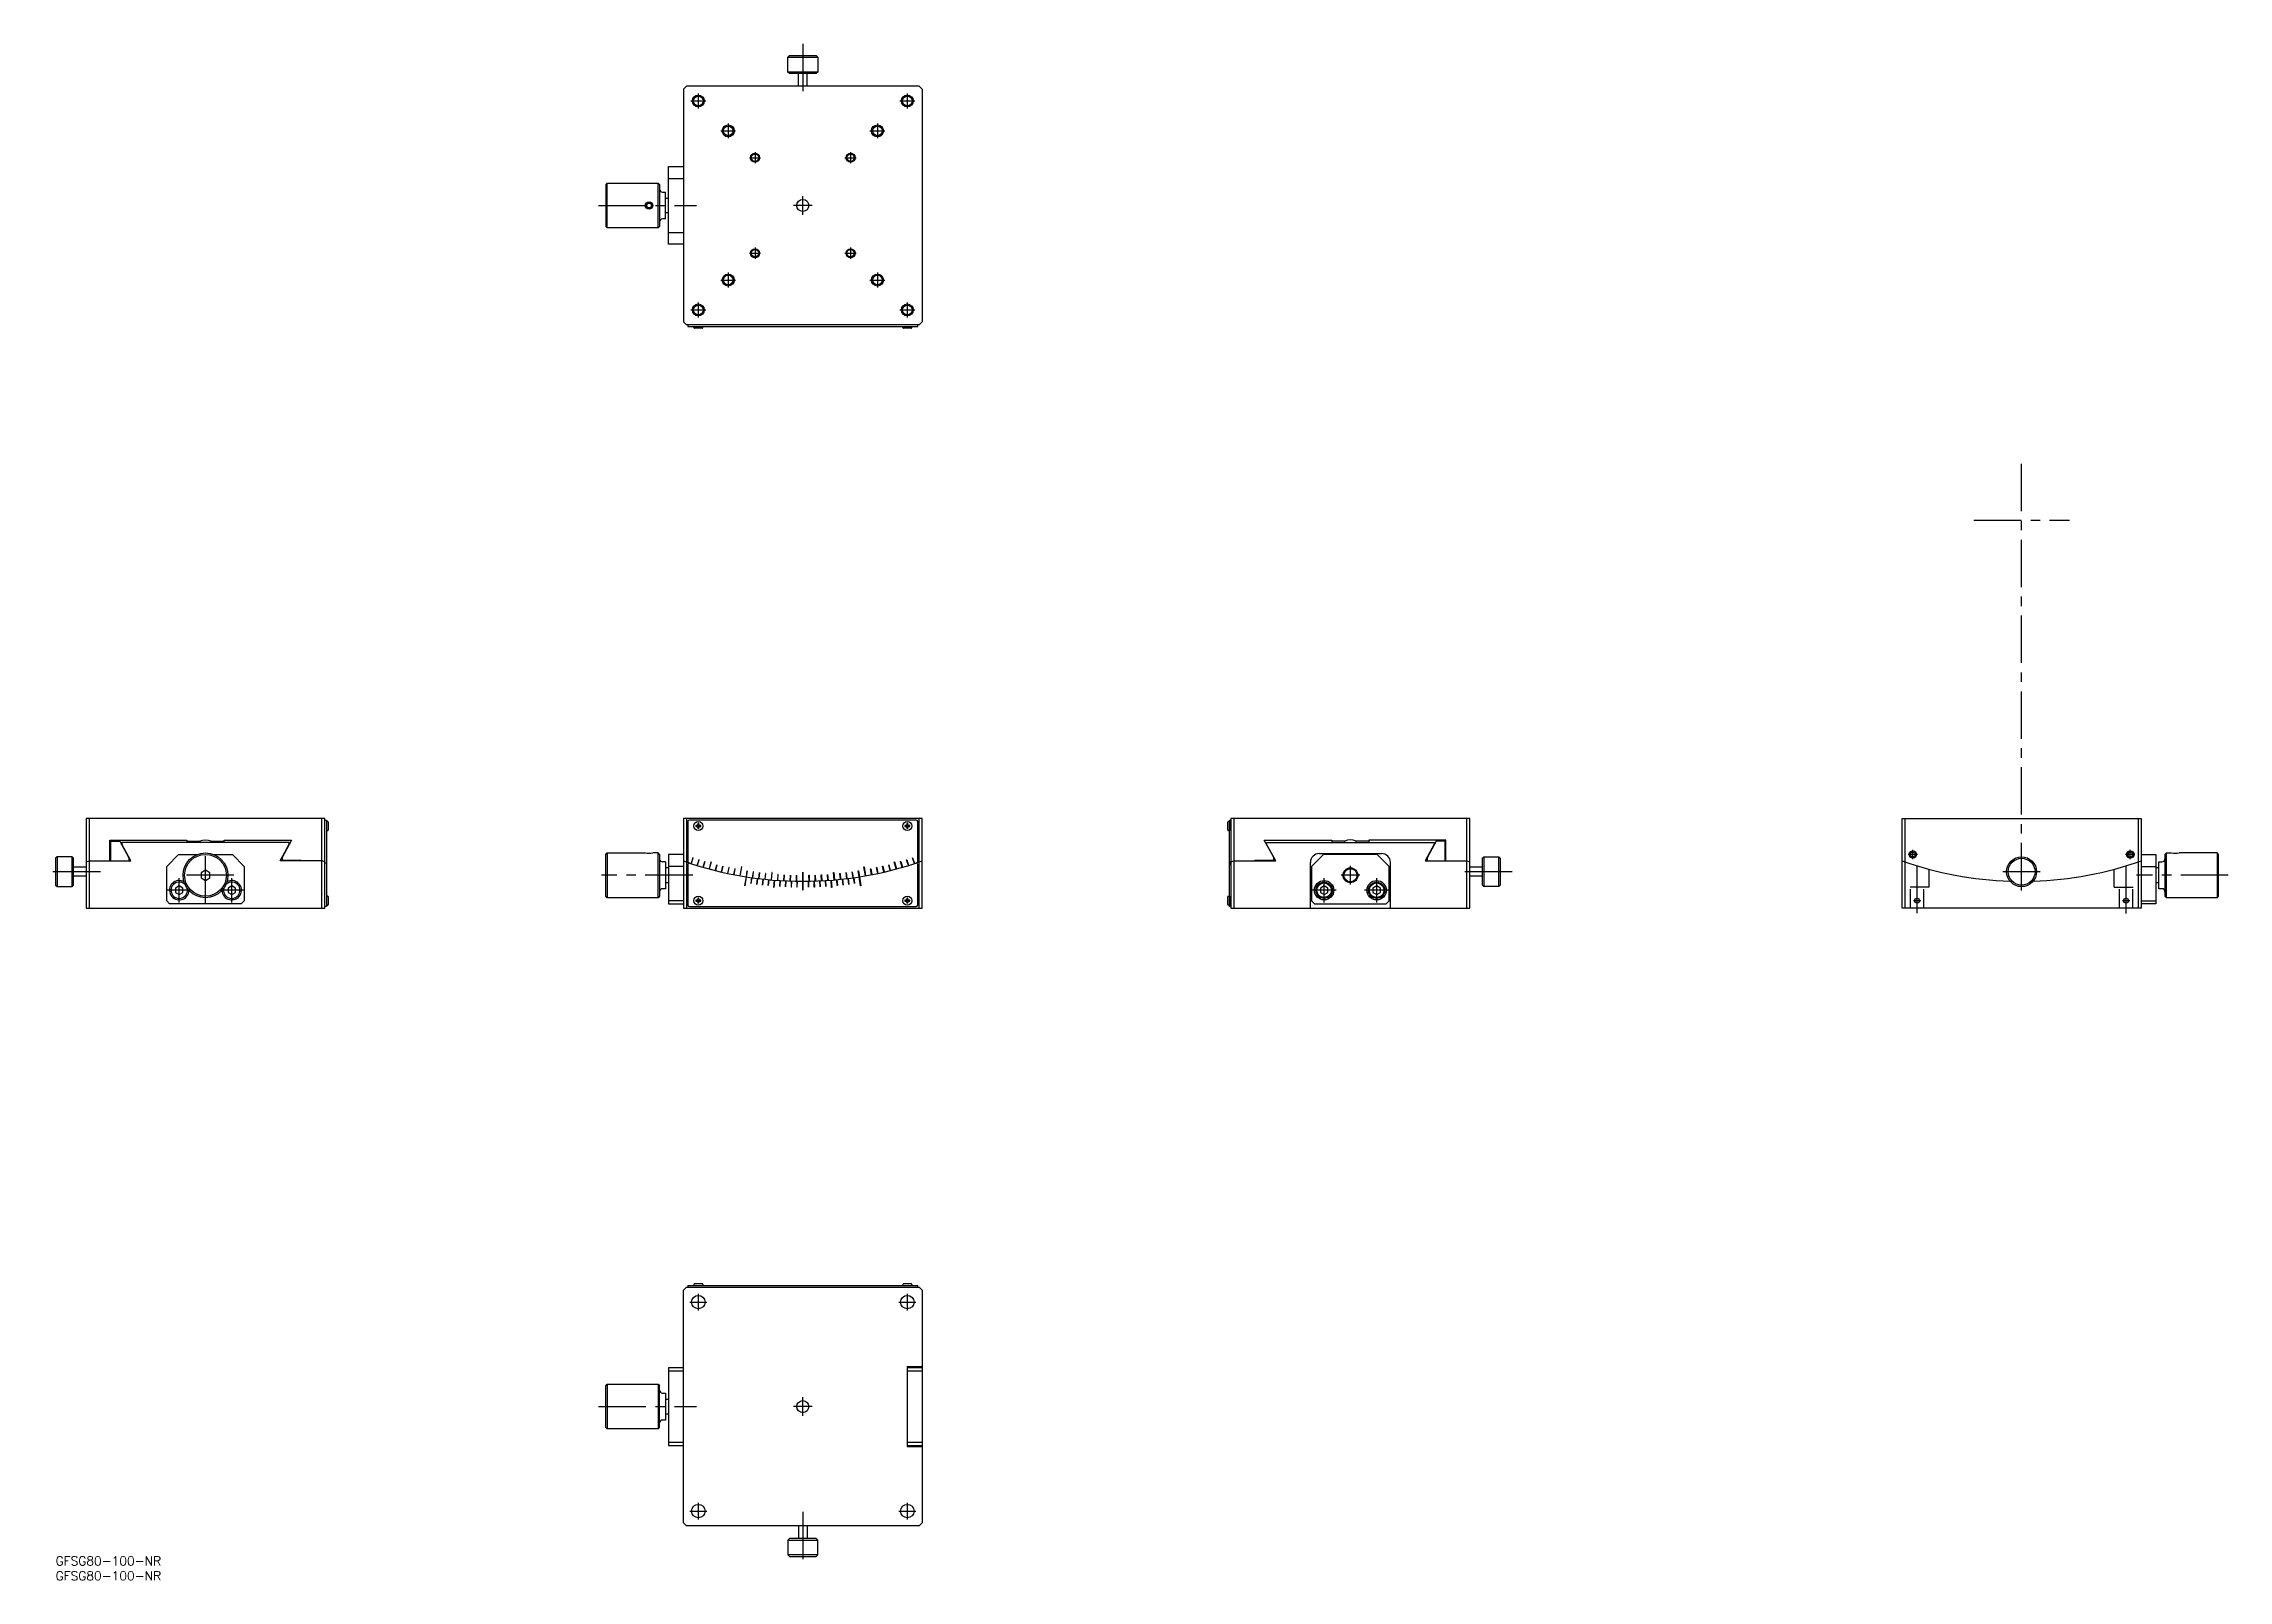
# Model space of a CAD drawing. Extents: x -4 to 728, y -8 to 507.
import ezdxf

# ---------------------------------------------------------------- set-up
doc = ezdxf.new("R2010")
doc.units = 0
doc.header["$LTSCALE"] = 0.5
doc.linetypes.add('CENTER', pattern=[50.8, 31.75, -6.35, 6.35, -6.35])
doc.linetypes.add('DASHED', pattern=[19.05, 12.7, -6.35])
for name, color, linetype in [('MSM_CENTER', 1, 'CENTER'), ('MSM_CONTINUOUS', 7, 'CONTINUOUS'), ('MSM_DASHED', 4, 'DASHED'), ('MSM_NARROW', 5, 'CONTINUOUS'), ('MSM_PART_NUMBER', 7, 'CONTINUOUS')]:
    doc.layers.add(name, color=color, linetype=linetype)
doc.styles.get("Standard").update_dxf_attribs({"font": 'txt.shx', "height": 3, "bigfont": 'bigfont.shx'})

# ---------------------------------------------------------------- blocks, each defined once
blk = doc.blocks.new('*U51')
at = {"layer": 'MSM_PART_NUMBER'}
blk.add_text('GFSG80-100-NR', height=3, dxfattribs=at).set_placement((0, -3))
blk = doc.blocks.new('*U52')
at = {"layer": 'MSM_PART_NUMBER'}
blk.add_text('GFSG80-100-NR', height=3, dxfattribs=at).set_placement((0, -8))

msp = doc.modelspace()

# ---------------------------------------------------------------- linework, layer by layer
at = {"layer": 'MSM_CENTER'}
for p, q in [((250.26, 506.73), (250.26, 487.75)), ((212.76, 487.54), (217.76, 487.54)), ((215.26, 490.04), (215.26, 485.04)), ((282.76, 487.54), (287.76, 487.54)), ((285.26, 490.04), (285.26, 485.04)), ((222.76, 477.54), (227.76, 477.54)), ((225.26, 480.04), (225.26, 475.04)), ((272.76, 477.54), (277.76, 477.54)), ((275.26, 480.04), (275.26, 475.04)), ((232.38, 468.54), (236.13, 468.54)), ((234.26, 470.42), (234.26, 466.67)), ((264.38, 468.54), (268.13, 468.54)), ((264.38, 468.54), (268.13, 468.54)), ((266.26, 470.42), (266.26, 466.67)), ((266.26, 470.42), (266.26, 466.67)), ((250.26, 449.42), (250.26, 455.67)), ((181.84, 452.54), (214.7, 452.54)), ((253.38, 452.54), (247.13, 452.54)), ((232.38, 436.54), (236.13, 436.54)), ((232.38, 436.54), (236.13, 436.54)), ((234.26, 438.42), (234.26, 434.67)), ((234.26, 438.42), (234.26, 434.67)), ((264.38, 436.54), (268.13, 436.54)), ((264.38, 436.54), (268.13, 436.54)), ((266.26, 438.42), (266.26, 434.67)), ((266.26, 438.42), (266.26, 434.67)), ((222.76, 427.54), (227.76, 427.54)), ((225.26, 430.04), (225.26, 425.04)), ((272.76, 427.54), (277.76, 427.54)), ((275.26, 430.04), (275.26, 425.04)), ((212.76, 417.54), (217.76, 417.54)), ((215.26, 420.04), (215.26, 415.04)), ((282.76, 417.54), (287.76, 417.54)), ((285.26, 420.04), (285.26, 415.04)), ((658.46, 223.11), (658.46, 367.39)), ((642.46, 347.16), (674.46, 347.16)), ((50.2, 218.67), (50.2, 237.65)), ((623.62, 235.13), (620.49, 235.13)), ((622.05, 233.56), (622.05, 236.69)), ((696.42, 235.13), (693.3, 235.13)), ((694.86, 233.56), (694.86, 236.69)), ((14.99, 229.36), (-3.99, 229.36)), ((59.69, 228.16), (40.71, 228.16)), ((41.4, 219.1), (41.4, 227.22)), ((59, 219.1), (59, 227.22)), ((213.39, 228.16), (182.78, 228.16)), ((424.86, 219.1), (424.86, 227.22)), ((436.78, 228.16), (430.53, 228.16)), ((433.66, 225.04), (433.66, 231.29)), ((442.46, 219.1), (442.46, 227.22)), ((487.85, 229.36), (468.87, 229.36)), ((623.46, 215.48), (623.46, 232.27)), ((664.71, 229.36), (652.21, 229.36)), ((693.46, 215.36), (693.46, 232.09)), ((727.69, 228.16), (696.98, 228.16)), ((45.46, 223.16), (37.34, 223.16)), ((63.06, 223.16), (54.94, 223.16)), ((428.92, 223.16), (420.8, 223.16)), ((446.52, 223.16), (438.4, 223.16)), ((624.71, 219.66), (622.21, 219.66)), ((694.71, 219.66), (692.21, 219.66)), ((215.26, 88.01), (215.26, 82.39)), ((285.26, 88.01), (285.26, 82.39)), ((212.44, 85.2), (218.07, 85.2)), ((282.44, 85.2), (288.07, 85.2)), ((250.26, 47.08), (250.26, 53.33)), ((181.84, 50.2), (214.7, 50.2)), ((253.38, 50.2), (247.13, 50.2)), ((212.44, 15.2), (218.07, 15.2)), ((215.26, 18.01), (215.26, 12.39)), ((250.26, 14.99), (250.26, -3.99)), ((282.44, 15.2), (288.07, 15.2)), ((285.26, 18.01), (285.26, 12.39))]:
    msp.add_line(p, q, dxfattribs=at)
at = {"layer": 'MSM_CONTINUOUS'}
for p, q in [((245.26, 502.24), (245.76, 502.74)), ((245.26, 497.24), (245.26, 502.24)), ((245.26, 502.24), (255.26, 502.24)), ((245.76, 502.74), (254.76, 502.74)), ((254.76, 502.74), (255.26, 502.24)), ((255.26, 502.24), (255.26, 497.24)), ((210.26, 491.54), (211.26, 492.54)), ((210.26, 491.54), (210.26, 413.54)), ((289.26, 492.54), (211.26, 492.54)), ((245.76, 496.74), (245.26, 497.24)), ((255.26, 497.24), (245.26, 497.24)), ((254.76, 496.74), (245.76, 496.74)), ((248.76, 492.54), (248.76, 496.74)), ((251.76, 492.54), (251.76, 496.74)), ((255.26, 497.24), (254.76, 496.74)), ((289.26, 492.54), (290.26, 491.54)), ((290.26, 491.54), (290.26, 413.54)), ((205.26, 439.54), (205.26, 465.54)), ((205.26, 465.54), (210.26, 465.54)), ((205.26, 461.54), (210.26, 461.54)), ((184.26, 459.54), (184.76, 460.04)), ((184.26, 459.54), (184.26, 445.54)), ((184.76, 460.04), (201.76, 460.04)), ((184.76, 445.04), (184.76, 460.04)), ((201.76, 460.04), (202.26, 459.54)), ((201.76, 445.04), (201.76, 460.04)), ((202.26, 459.54), (202.26, 445.54)), ((203.26, 457.04), (204.26, 457.04)), ((204.26, 448.04), (204.26, 457.04)), ((204.26, 455.04), (205.26, 455.04)), ((197.89, 452.54), (198.32, 453.29)), ((198.32, 451.79), (197.89, 452.54)), ((198.32, 453.29), (199.19, 453.29)), ((199.19, 451.79), (198.32, 451.79)), ((199.19, 453.29), (199.62, 452.54)), ((199.62, 452.54), (199.19, 451.79)), ((204.26, 448.04), (203.26, 448.04)), ((205.26, 450.04), (204.26, 450.04)), ((184.76, 445.04), (184.26, 445.54)), ((201.76, 445.04), (184.76, 445.04)), ((202.26, 445.54), (201.76, 445.04)), ((205.26, 443.54), (210.26, 443.54)), ((210.26, 439.54), (205.26, 439.54)), ((211.26, 412.54), (210.26, 413.54)), ((289.26, 412.54), (211.26, 412.54)), ((211.76, 412.54), (211.76, 412.04)), ((211.76, 412.04), (288.76, 412.04)), ((213.76, 411.64), (213.76, 412.03)), ((216.56, 411.44), (213.96, 411.44)), ((216.76, 411.64), (216.76, 412.03)), ((283.76, 411.64), (283.76, 412.03)), ((286.56, 411.44), (283.96, 411.44)), ((286.76, 411.64), (286.76, 412.03)), ((288.76, 412.04), (288.76, 412.54)), ((290.26, 413.54), (289.26, 412.54)), ((90.2, 247.16), (10.2, 247.16)), ((10.2, 247.16), (10.2, 217.16)), ((11.2, 247.16), (11.2, 217.16)), ((89.2, 217.16), (89.2, 247.16)), ((90.2, 217.16), (90.2, 247.16)), ((90.2, 246.66), (90.7, 246.66)), ((90.7, 246.66), (90.7, 217.66)), ((91.1, 246.16), (90.71, 246.16)), ((91.1, 243.16), (90.71, 243.16)), ((91.3, 245.96), (91.3, 243.36)), ((290.26, 247.16), (210.26, 247.16)), ((210.26, 247.16), (210.26, 217.16)), ((211.26, 247.16), (211.26, 217.16)), ((211.76, 246.16), (211.76, 232.81)), ((288.26, 246.66), (212.26, 246.66)), ((214.78, 244.8), (214.45, 244.8)), ((214.45, 244.8), (214.45, 244.52)), ((214.45, 244.52), (214.78, 244.52)), ((215.11, 245.47), (215.11, 245.14)), ((215.4, 245.47), (215.11, 245.47)), ((215.11, 244.18), (215.11, 243.86)), ((215.4, 243.86), (215.11, 243.86)), ((215.4, 245.14), (215.4, 245.47)), ((215.4, 243.86), (215.4, 244.18)), ((216.06, 244.8), (215.73, 244.8)), ((215.73, 244.52), (216.06, 244.52)), ((216.06, 244.52), (216.06, 244.8)), ((284.78, 244.8), (284.45, 244.8)), ((284.45, 244.8), (284.45, 244.52)), ((284.45, 244.52), (284.78, 244.52)), ((285.11, 245.47), (285.11, 245.14)), ((285.4, 245.47), (285.11, 245.47)), ((285.11, 244.18), (285.11, 243.86)), ((285.4, 243.86), (285.11, 243.86)), ((285.4, 245.14), (285.4, 245.47)), ((285.4, 243.86), (285.4, 244.18)), ((286.06, 244.8), (285.73, 244.8)), ((285.73, 244.52), (286.06, 244.52)), ((286.06, 244.52), (286.06, 244.8)), ((288.76, 232.81), (288.76, 246.16)), ((289.26, 217.16), (289.26, 247.16)), ((290.26, 217.16), (290.26, 247.16)), ((392.56, 243.36), (392.56, 245.96)), ((392.76, 246.16), (393.15, 246.16)), ((393.15, 243.16), (392.76, 243.16)), ((393.15, 246.16), (393.15, 243.16)), ((393.16, 217.66), (393.16, 246.66)), ((393.16, 246.66), (393.66, 246.66)), ((393.66, 246.16), (393.16, 246.16)), ((473.66, 247.16), (393.66, 247.16)), ((393.66, 247.16), (393.66, 217.16)), ((394.66, 247.16), (394.66, 217.16)), ((472.66, 217.16), (472.66, 247.16)), ((473.66, 217.16), (473.66, 247.16)), ((618.46, 217.16), (618.46, 247.16)), ((618.46, 247.16), (698.46, 247.16)), ((619.46, 217.16), (619.46, 247.16)), ((697.46, 247.16), (697.46, 217.16)), ((698.46, 247.16), (698.46, 217.16)), ((0.5, 234.36), (0, 233.86)), ((5.5, 234.36), (0.5, 234.36)), ((0.5, 234.36), (0.5, 224.36)), ((6, 233.86), (5.5, 234.36)), ((5.5, 224.36), (5.5, 234.36)), ((18.2, 232.96), (18.2, 239.98)), ((18.2, 239.98), (44, 239.98)), ((18.5, 232.96), (18.5, 239.58)), ((18.5, 239.58), (21.5, 239.58)), ((21.5, 239.58), (24.5, 234.06)), ((78.25, 239.13), (22.15, 239.13)), ((22.15, 239.13), (22.15, 238.39)), ((25.2, 232.96), (22.15, 238.58)), ((37.2, 231.16), (41.2, 235.16)), ((41.2, 235.16), (47.51, 235.16)), ((44, 239.98), (44, 239.13)), ((44, 239.56), (48.32, 239.56)), ((48.32, 239.56), (48.32, 239.13)), ((52.08, 239.13), (52.08, 239.56)), ((52.08, 239.56), (56.4, 239.56)), ((52.89, 235.16), (59.2, 235.16)), ((56.4, 239.13), (56.4, 239.98)), ((56.4, 239.98), (79.05, 239.98)), ((59.2, 235.16), (63.2, 231.16)), ((75.2, 232.96), (78.25, 238.58)), ((79.05, 239.98), (75.85, 234.09)), ((78.25, 238.58), (78.25, 239.13)), ((184.26, 235.16), (184.76, 235.66)), ((184.26, 221.16), (184.26, 235.16)), ((184.76, 235.66), (197.52, 235.66)), ((184.76, 235.66), (184.76, 220.66)), ((201.76, 235.66), (200.01, 235.66)), ((201.76, 220.66), (201.76, 235.66)), ((202.26, 235.16), (201.76, 235.66)), ((202.26, 235.16), (202.26, 221.16)), ((210.26, 235.16), (205.26, 235.16)), ((205.26, 235.16), (205.26, 218.66)), ((408.01, 234.09), (404.81, 239.98)), ((404.81, 239.98), (427.46, 239.98)), ((405.61, 238.58), (405.61, 239.13)), ((405.61, 239.13), (461.71, 239.13)), ((408.66, 232.96), (405.61, 238.58)), ((424.66, 235.16), (420.66, 231.16)), ((423.26, 235.46), (444.06, 235.46)), ((442.66, 235.16), (424.66, 235.16)), ((427.46, 239.98), (427.46, 239.13)), ((431.78, 239.56), (427.46, 239.56)), ((431.78, 239.13), (431.78, 239.56)), ((439.86, 239.56), (435.53, 239.56)), ((435.53, 239.56), (435.53, 239.13)), ((465.66, 239.98), (439.86, 239.98)), ((439.86, 239.98), (439.86, 239.13)), ((446.66, 231.16), (442.66, 235.16)), ((461.71, 238.58), (458.66, 232.96)), ((462.36, 239.58), (459.36, 234.06)), ((461.71, 239.13), (461.71, 238.39)), ((465.36, 239.58), (462.36, 239.58)), ((465.36, 232.96), (465.36, 239.58)), ((465.36, 235.83), (465.66, 236.35)), ((465.36, 234.43), (465.66, 233.91)), ((465.66, 232.96), (465.66, 239.98)), ((477.86, 233.86), (478.36, 234.36)), ((478.36, 234.36), (483.36, 234.36)), ((478.36, 234.36), (478.36, 224.36)), ((483.36, 224.36), (483.36, 234.36)), ((483.36, 234.36), (483.86, 233.86)), ((621.19, 235.13), (621.62, 235.88)), ((621.62, 234.38), (621.19, 235.13)), ((621.62, 235.88), (622.49, 235.88)), ((622.49, 234.38), (621.62, 234.38)), ((622.49, 235.88), (622.92, 235.13)), ((622.92, 235.13), (622.49, 234.38)), ((693.99, 235.13), (694.43, 235.88)), ((694.43, 234.38), (693.99, 235.13)), ((694.43, 235.88), (695.29, 235.88)), ((695.29, 234.38), (694.43, 234.38)), ((695.29, 235.88), (695.72, 235.13)), ((695.72, 235.13), (695.29, 234.38)), ((698.46, 235.16), (703.46, 235.16)), ((703.46, 235.16), (703.46, 218.66)), ((706.96, 235.66), (706.46, 235.16)), ((706.46, 235.16), (706.46, 221.16)), ((706.96, 220.66), (706.96, 235.66)), ((706.96, 235.66), (708.71, 235.66)), ((723.96, 235.66), (711.19, 235.66)), ((724.46, 235.16), (723.96, 235.66)), ((723.96, 235.66), (723.96, 220.66)), ((724.46, 221.16), (724.46, 235.16)), ((0, 233.86), (0, 224.86)), ((6, 224.86), (6, 233.86)), ((10.2, 230.86), (6, 230.86)), ((10.2, 227.86), (6, 227.86)), ((10.2, 232.62), (11.2, 232.96)), ((11.2, 232.96), (25.2, 232.96)), ((24.5, 234.06), (24.5, 232.96)), ((37.2, 219.66), (37.2, 231.16)), ((50.2, 229.89), (48.7, 229.03)), ((48.7, 229.03), (48.7, 227.3)), ((48.7, 227.3), (50.2, 226.43)), ((51.7, 229.03), (50.2, 229.89)), ((50.2, 226.43), (51.7, 227.3)), ((51.7, 227.3), (51.7, 229.03)), ((63.2, 231.16), (63.2, 219.66)), ((89.2, 232.96), (75.2, 232.96)), ((75.85, 234.09), (75.85, 232.96)), ((75.85, 233.28), (82.2, 233.28)), ((82.2, 233.28), (82.2, 232.96)), ((90.2, 232.62), (89.2, 232.96)), ((90.7, 232.26), (90.2, 232.26)), ((204.26, 232.66), (203.26, 232.66)), ((204.26, 232.66), (204.26, 223.66)), ((205.26, 230.66), (204.26, 230.66)), ((210.26, 231.16), (205.26, 231.16)), ((211.76, 231.76), (211.76, 218.16)), ((288.76, 218.16), (288.76, 231.76)), ((393.16, 232.81), (393.66, 232.81)), ((393.16, 232.34), (393.66, 232.34)), ((393.16, 232.26), (393.66, 232.26)), ((393.16, 231.76), (393.66, 231.76)), ((393.66, 232.62), (394.66, 232.96)), ((394.66, 232.96), (408.66, 232.96)), ((401.66, 232.96), (401.66, 233.28)), ((401.66, 233.28), (408.01, 233.28)), ((408.01, 232.96), (408.01, 234.09)), ((420.26, 217.16), (420.26, 232.46)), ((420.66, 231.16), (420.66, 219.66)), ((446.66, 219.66), (446.66, 231.16)), ((447.06, 217.16), (447.06, 232.46)), ((458.66, 232.96), (472.66, 232.96)), ((459.36, 234.06), (459.36, 232.96)), ((472.66, 232.96), (473.66, 232.62)), ((477.86, 230.86), (473.66, 230.86)), ((477.86, 227.86), (473.66, 227.86)), ((477.86, 224.86), (477.86, 233.86)), ((483.86, 233.86), (483.86, 224.86)), ((698.46, 231.16), (703.46, 231.16)), ((704.46, 230.66), (703.46, 230.66)), ((704.46, 223.66), (704.46, 232.66)), ((704.46, 232.66), (705.46, 232.66)), ((0, 224.86), (0.5, 224.36)), ((0.5, 224.36), (5.5, 224.36)), ((5.5, 224.36), (6, 224.86)), ((38.2, 218.66), (37.2, 219.66)), ((41.4, 224.6), (40.15, 223.88)), ((40.15, 223.88), (40.15, 222.44)), ((40.15, 222.44), (41.4, 221.72)), ((42.65, 223.88), (41.4, 224.6)), ((41.4, 221.72), (42.65, 222.44)), ((42.65, 222.44), (42.65, 223.88)), ((59, 224.6), (57.75, 223.88)), ((57.75, 223.88), (57.75, 222.44)), ((57.75, 222.44), (59, 221.72)), ((60.25, 223.88), (59, 224.6)), ((59, 221.72), (60.25, 222.44)), ((60.25, 222.44), (60.25, 223.88)), ((63.2, 219.66), (62.2, 218.66)), ((91.1, 221.16), (90.71, 221.16)), ((91.3, 220.96), (91.3, 218.36)), ((184.76, 220.66), (184.26, 221.16)), ((201.76, 220.66), (184.76, 220.66)), ((202.26, 221.16), (201.76, 220.66)), ((204.26, 223.66), (203.26, 223.66)), ((205.26, 225.66), (204.26, 225.66)), ((210.26, 219.66), (205.26, 219.66)), ((214.78, 219.8), (214.45, 219.8)), ((214.45, 219.8), (214.45, 219.52)), ((214.45, 219.52), (214.78, 219.52)), ((215.11, 220.47), (215.11, 220.14)), ((215.4, 220.47), (215.11, 220.47)), ((215.4, 220.14), (215.4, 220.47)), ((216.06, 219.8), (215.73, 219.8)), ((215.73, 219.52), (216.06, 219.52)), ((216.06, 219.52), (216.06, 219.8)), ((230.88, 224.68), (230.83, 224.69)), ((232.95, 225.39), (232.9, 225.39)), ((234.87, 225.13), (234.82, 225.13)), ((236.78, 224.9), (236.73, 224.91)), ((238.71, 224.71), (238.66, 224.71)), ((240.59, 224.04), (240.54, 224.04)), ((242.56, 224.4), (242.51, 224.41)), ((244.49, 224.3), (244.44, 224.3)), ((246.42, 224.22), (246.37, 224.22)), ((248.35, 224.18), (248.3, 224.18)), ((250.28, 223.16), (250.23, 223.16)), ((252.21, 224.18), (252.16, 224.18)), ((254.15, 224.22), (254.1, 224.22)), ((256.08, 224.3), (256.03, 224.3)), ((258, 224.41), (257.95, 224.4)), ((259.97, 224.04), (259.92, 224.04)), ((261.86, 224.71), (261.81, 224.71)), ((263.78, 224.91), (263.73, 224.9)), ((265.7, 225.13), (265.65, 225.13)), ((267.61, 225.39), (267.56, 225.39)), ((269.68, 224.69), (269.63, 224.68)), ((284.78, 219.8), (284.45, 219.8)), ((284.45, 219.8), (284.45, 219.52)), ((284.45, 219.52), (284.78, 219.52)), ((285.11, 220.47), (285.11, 220.14)), ((285.4, 220.47), (285.11, 220.47)), ((285.4, 220.14), (285.4, 220.47)), ((286.06, 219.8), (285.73, 219.8)), ((285.73, 219.52), (286.06, 219.52)), ((286.06, 219.52), (286.06, 219.8)), ((392.56, 218.36), (392.56, 220.96)), ((392.76, 221.16), (393.15, 221.16)), ((393.15, 221.16), (393.15, 218.16)), ((420.66, 219.66), (421.66, 218.66)), ((424.86, 224.6), (423.61, 223.88)), ((423.61, 223.88), (423.61, 222.44)), ((423.61, 222.44), (424.86, 221.72)), ((426.11, 223.88), (424.86, 224.6)), ((424.86, 221.72), (426.11, 222.44)), ((426.11, 222.44), (426.11, 223.88)), ((442.46, 224.6), (441.21, 223.88)), ((441.21, 223.88), (441.21, 222.44)), ((441.21, 222.44), (442.46, 221.72)), ((443.71, 223.88), (442.46, 224.6)), ((442.46, 221.72), (443.71, 222.44)), ((443.71, 222.44), (443.71, 223.88)), ((445.66, 218.66), (446.66, 219.66)), ((478.36, 224.36), (477.86, 224.86)), ((483.36, 224.36), (478.36, 224.36)), ((483.86, 224.86), (483.36, 224.36)), ((698.46, 219.66), (703.46, 219.66)), ((704.46, 225.66), (703.46, 225.66)), ((705.46, 223.66), (704.46, 223.66)), ((706.46, 221.16), (706.96, 220.66)), ((723.96, 220.66), (706.96, 220.66)), ((723.96, 220.66), (724.46, 221.16)), ((10.2, 217.16), (90.2, 217.16)), ((62.2, 218.66), (38.2, 218.66)), ((90.7, 217.66), (90.2, 217.66)), ((91.1, 218.16), (90.71, 218.16)), ((205.26, 218.66), (210.26, 218.66)), ((210.26, 217.16), (290.26, 217.16)), ((212.26, 217.66), (288.26, 217.66)), ((215.11, 219.18), (215.11, 218.86)), ((215.4, 218.86), (215.11, 218.86)), ((215.4, 218.86), (215.4, 219.18)), ((285.11, 219.18), (285.11, 218.86)), ((285.4, 218.86), (285.11, 218.86)), ((285.4, 218.86), (285.4, 219.18)), ((393.15, 218.16), (392.76, 218.16)), ((393.66, 218.16), (393.16, 218.16)), ((393.66, 217.66), (393.16, 217.66)), ((393.66, 217.16), (473.66, 217.16)), ((421.66, 218.66), (445.66, 218.66)), ((698.46, 217.16), (618.46, 217.16)), ((703.46, 218.66), (698.46, 218.66)), ((210.26, 89.2), (211.26, 90.2)), ((210.26, 11.2), (210.26, 89.2)), ((211.26, 90.2), (289.26, 90.2)), ((211.76, 90.7), (211.76, 90.2)), ((211.76, 90.7), (288.76, 90.7)), ((213.76, 91.1), (213.76, 90.71)), ((216.56, 91.3), (213.96, 91.3)), ((216.76, 91.1), (216.76, 90.71)), ((283.76, 91.1), (283.76, 90.71)), ((286.56, 91.3), (283.96, 91.3)), ((286.76, 91.1), (286.76, 90.71)), ((288.76, 90.2), (288.76, 90.7)), ((289.26, 90.2), (290.26, 89.2)), ((290.26, 89.2), (290.26, 11.2)), ((210.26, 63.2), (205.26, 63.2)), ((205.26, 63.2), (205.26, 37.2)), ((205.26, 62.2), (210.26, 62.2)), ((285.26, 63.6), (285.26, 36.8)), ((285.26, 63.6), (290.26, 63.6)), ((290.26, 63.2), (285.26, 63.2)), ((285.26, 62.2), (290.26, 62.2)), ((184.26, 57.2), (184.76, 57.7)), ((184.26, 43.2), (184.26, 57.2)), ((184.76, 57.7), (201.76, 57.7)), ((184.76, 57.7), (184.76, 42.7)), ((201.76, 57.7), (202.26, 57.2)), ((201.76, 57.7), (201.76, 42.7)), ((202.26, 43.2), (202.26, 57.2)), ((203.26, 54.7), (204.26, 54.7)), ((204.26, 54.7), (204.26, 45.7)), ((204.26, 52.7), (205.26, 52.7)), ((204.26, 45.7), (203.26, 45.7)), ((205.26, 47.7), (204.26, 47.7)), ((184.76, 42.7), (184.26, 43.2)), ((201.76, 42.7), (184.76, 42.7)), ((202.26, 43.2), (201.76, 42.7)), ((210.26, 38.2), (205.26, 38.2)), ((205.26, 37.2), (210.26, 37.2)), ((290.26, 38.2), (285.26, 38.2)), ((285.26, 37.2), (290.26, 37.2)), ((285.26, 36.8), (290.26, 36.8)), ((211.26, 10.2), (210.26, 11.2)), ((289.26, 10.2), (211.26, 10.2)), ((248.76, 10.2), (248.76, 6)), ((251.76, 10.2), (251.76, 6)), ((290.26, 11.2), (289.26, 10.2)), ((245.76, 6), (245.26, 5.5)), ((245.26, 5.5), (245.26, 0.5)), ((245.26, 5.5), (255.26, 5.5)), ((245.26, 0.5), (245.76, 0)), ((255.26, 0.5), (245.26, 0.5)), ((254.76, 6), (245.76, 6)), ((245.76, 0), (254.76, 0)), ((255.26, 5.5), (254.76, 6)), ((254.76, 0), (255.26, 0.5)), ((255.26, 0.5), (255.26, 5.5))]:
    msp.add_line(p, q, dxfattribs=at)
for centre, radius in [((215.26, 487.54), 1.62), ((285.26, 487.54), 1.62), ((225.26, 477.54), 1.62), ((275.26, 477.54), 1.62), ((234.26, 468.54), 1.23), ((266.26, 468.54), 1.23), ((198.76, 452.54), 1.25), ((198.76, 452.54), 1.2), ((250.26, 452.54), 2), ((234.26, 436.54), 1.23), ((266.26, 436.54), 1.23), ((225.26, 427.54), 1.62), ((275.26, 427.54), 1.62), ((215.26, 417.54), 1.62), ((285.26, 417.54), 1.62), ((215.26, 244.66), 1.5), ((215.26, 244.66), 0.162), ((285.26, 244.66), 1.5), ((285.26, 244.66), 0.162), ((50.2, 228.16), 7.5), ((50.2, 228.16), 7), ((622.05, 235.13), 1.25), ((622.05, 235.13), 1.2), ((658.46, 229.36), 5), ((694.86, 235.13), 1.25), ((694.86, 235.13), 1.2), ((433.66, 228.16), 2.5), ((433.66, 228.16), 2.2), ((658.46, 229.36), 4.5), ((215.26, 219.66), 1.5), ((215.26, 219.66), 0.162), ((285.26, 219.66), 1.5), ((285.26, 219.66), 0.162), ((424.86, 223.16), 3.25), ((424.86, 223.16), 2.75), ((424.86, 223.16), 2.45), ((442.46, 223.16), 3.25), ((442.46, 223.16), 2.75), ((442.46, 223.16), 2.45), ((623.46, 219.66), 0.8), ((693.46, 219.66), 0.8), ((215.26, 85.2), 2.25), ((285.26, 85.2), 2.25), ((250.26, 50.2), 2), ((215.26, 15.2), 2.25), ((285.26, 15.2), 2.25)]:
    msp.add_circle(centre, radius, dxfattribs=at)
for centre, radius, start, end in [((203.26, 458.04), 1, 180, 270), ((203.26, 447.04), 1, 90, 180), ((213.77, 412.03), 0.01, 90.2776, 179.99837), ((213.96, 411.64), 0.2, 179.99939, 270.00061), ((216.56, 411.64), 0.2, 269.99925, 0.00075), ((216.75, 412.03), 0.01, 359.99871, 89.7236), ((283.77, 412.03), 0.01, 90.2776, 179.99837), ((283.96, 411.64), 0.2, 179.99939, 270.00061), ((286.56, 411.64), 0.2, 269.99925, 0.00075), ((286.75, 412.03), 0.01, 359.99871, 89.7236), ((90.71, 246.15), 0.01, 89.99871, 179.7236), ((90.71, 243.17), 0.01, 180.2776, 269.99837), ((91.1, 245.96), 0.2, 359.99925, 90.00075), ((91.1, 243.36), 0.2, 269.99939, 0.00061), ((212.26, 246.16), 0.5, 90, 180), ((214.78, 245.14), 0.333, 270, 0), ((214.78, 244.18), 0.333, 0, 90), ((215.73, 245.14), 0.333, 180, 270), ((215.73, 244.18), 0.333, 90, 180), ((284.78, 245.14), 0.333, 270, 0), ((284.78, 244.18), 0.333, 0, 90), ((285.73, 245.14), 0.333, 180, 270), ((285.73, 244.18), 0.333, 90, 180), ((288.26, 246.16), 0.5, 0, 90), ((392.76, 245.96), 0.2, 89.99925, 180.00075), ((392.76, 243.36), 0.2, 179.99939, 270.00061), ((50.2, 235.64), 4.34, 64.38319, 115.61681), ((198.76, 243.01), 7.45, 260.40798, 279.59202), ((423.26, 232.46), 3, 90.00001, 180), ((433.66, 235.65), 4.34, 64.37025, 115.63291), ((444.06, 232.46), 3, 360, 89.99999), ((709.95, 242.96), 7.41, 260.34636, 279.65364), ((203.26, 233.66), 1, 180.00001, 270.00007), ((250.26, 347.16), 121, 250.69611, 289.30389), ((212.26, 232.81), 0.5, 180, 251.61789), ((212.26, 231.76), 0.5, 71.77453, 180), ((288.26, 231.76), 0.5, 0, 108.22547), ((288.26, 232.81), 0.5, 288.38211, 0), ((658.46, 347.16), 121, 250.69611, 268.15618), ((658.46, 347.16), 121, 271.84382, 289.30389), ((705.46, 233.66), 1, 270, 0), ((41.4, 223.16), 3.25, 59.98851, 359.22039), ((41.4, 223.16), 2.75, 44.67448, 14.53442), ((59, 223.16), 3.25, 180.77961, 120.01149), ((59, 223.16), 2.75, 165.46558, 135.32552), ((90.71, 221.15), 0.01, 89.99871, 179.7236), ((91.1, 220.96), 0.2, 359.99925, 90.00075), ((203.26, 222.66), 1, 89.99992, 179.99999), ((214.78, 220.14), 0.333, 270, 0), ((214.78, 219.18), 0.333, 0, 90), ((215.73, 220.14), 0.333, 180, 270), ((215.73, 219.18), 0.333, 90, 180), ((284.78, 220.14), 0.333, 270, 0), ((284.78, 219.18), 0.333, 0, 90), ((285.73, 220.14), 0.333, 180, 270), ((285.73, 219.18), 0.333, 90, 180), ((392.76, 220.96), 0.2, 89.99993, 179.99996), ((705.46, 222.66), 1, 0, 90), ((90.71, 218.17), 0.01, 180.2776, 269.99837), ((91.1, 218.36), 0.2, 269.99939, 0.00061), ((212.26, 218.16), 0.5, 180, 270), ((288.26, 218.16), 0.5, 270, 0), ((392.76, 218.36), 0.2, 179.99999, 270.00018), ((213.96, 91.1), 0.2, 89.99939, 180.00061), ((213.77, 90.71), 0.01, 180.00163, 269.7224), ((216.56, 91.1), 0.2, 359.99925, 90.00075), ((216.75, 90.71), 0.01, 270.2764, 0.00129), ((283.96, 91.1), 0.2, 89.99939, 180.00061), ((283.77, 90.71), 0.01, 180.00163, 269.7224), ((286.56, 91.1), 0.2, 359.99925, 90.00075), ((286.75, 90.71), 0.01, 270.2764, 0.00129), ((203.26, 55.7), 1, 180, 270), ((203.26, 44.7), 1, 90, 180)]:
    msp.add_arc(centre, radius, start, end, dxfattribs=at)
at = {"layer": 'MSM_DASHED'}
for p, q in [((627.46, 224.16), (627.46, 230.2)), ((689.46, 224.16), (689.46, 230.2)), ((627.46, 224.16), (619.46, 224.16)), ((621.21, 217.16), (621.21, 224.16)), ((625.71, 217.16), (625.71, 224.16)), ((689.46, 224.16), (697.46, 224.16)), ((691.21, 217.16), (691.21, 224.16)), ((695.71, 217.16), (695.71, 224.16))]:
    msp.add_line(p, q, dxfattribs=at)
at = {"layer": 'MSM_NARROW'}
for centre, radius in [((215.26, 487.54), 2), ((285.26, 487.54), 2), ((225.26, 477.54), 2), ((275.26, 477.54), 2), ((234.26, 468.54), 1.5), ((266.26, 468.54), 1.5), ((234.26, 436.54), 1.5), ((266.26, 436.54), 1.5), ((225.26, 427.54), 2), ((275.26, 427.54), 2), ((215.26, 417.54), 2), ((285.26, 417.54), 2)]:
    msp.add_circle(centre, radius, dxfattribs=at)
at = {"layer": 'MSM_PART_NUMBER'}
for p, q in [((213.46, 233.99), (212.84, 232.09)), ((212.89, 232.08), (213.51, 233.98)), ((213.51, 233.98), (213.46, 233.99)), ((215.44, 233.37), (214.86, 231.46)), ((214.9, 231.44), (215.49, 233.35)), ((215.49, 233.35), (215.44, 233.37)), ((217.43, 232.78), (216.88, 230.86)), ((216.93, 230.84), (217.48, 232.76)), ((217.48, 232.76), (217.43, 232.78)), ((219.56, 232.71), (218.92, 230.29)), ((218.96, 230.28), (219.61, 232.69)), ((219.61, 232.69), (219.56, 232.71)), ((221.44, 231.7), (220.96, 229.76)), ((221.01, 229.75), (221.49, 231.69)), ((221.49, 231.69), (221.44, 231.7)), ((223.46, 231.22), (223.01, 229.27)), ((223.06, 229.26), (223.51, 231.21)), ((223.51, 231.21), (223.46, 231.22)), ((225.49, 230.77), (225.07, 228.81)), ((225.12, 228.8), (225.54, 230.76)), ((225.54, 230.76), (225.49, 230.77)), ((227.53, 230.35), (227.14, 228.39)), ((227.19, 228.38), (227.57, 230.34)), ((227.57, 230.34), (227.53, 230.35)), ((229.74, 230.96), (229.22, 228)), ((229.27, 228), (229.79, 230.95)), ((229.79, 230.95), (229.74, 230.96)), ((231.3, 227.66), (230.83, 224.69)), ((230.88, 224.68), (231.35, 227.65)), ((231.62, 229.63), (231.3, 227.66)), ((231.35, 227.65), (231.67, 229.62)), ((231.67, 229.62), (231.62, 229.63)), ((233.18, 227.37), (232.9, 225.39)), ((232.95, 225.39), (233.23, 227.37)), ((233.67, 229.32), (233.39, 227.34)), ((233.44, 227.34), (233.72, 229.32)), ((233.72, 229.32), (233.67, 229.32)), ((235.07, 227.12), (234.82, 225.13)), ((234.87, 225.13), (235.12, 227.11)), ((235.73, 229.05), (235.49, 227.07)), ((235.54, 227.06), (235.78, 229.05)), ((235.78, 229.05), (235.73, 229.05)), ((236.95, 226.89), (236.73, 224.91)), ((236.78, 224.9), (237, 226.89)), ((237.79, 228.82), (237.58, 226.83)), ((237.63, 226.82), (237.84, 228.81)), ((237.84, 228.81), (237.79, 228.82)), ((239.9, 229.11), (239.69, 226.62)), ((239.74, 226.62), (239.95, 229.11)), ((239.95, 229.11), (239.9, 229.11)), ((241.93, 228.45), (241.79, 226.46)), ((241.84, 226.45), (241.98, 228.45)), ((241.98, 228.45), (241.93, 228.45)), ((244, 228.33), (243.9, 226.33)), ((243.95, 226.33), (244.05, 228.32)), ((244.05, 228.32), (244, 228.33)), ((246.08, 228.23), (246.01, 226.24)), ((246.06, 226.23), (246.13, 228.23)), ((246.13, 228.23), (246.08, 228.23)), ((248.15, 228.18), (248.12, 226.18)), ((248.2, 228.18), (248.15, 228.18)), ((248.17, 226.18), (248.2, 228.18)), ((250.23, 226.16), (250.23, 229.16)), ((250.23, 229.16), (250.28, 229.16)), ((250.28, 229.16), (250.28, 226.16)), ((252.34, 226.18), (252.31, 228.18)), ((252.31, 228.18), (252.36, 228.18)), ((252.36, 228.18), (252.39, 226.18)), ((254.45, 226.23), (254.38, 228.23)), ((254.38, 228.23), (254.43, 228.23)), ((254.43, 228.23), (254.5, 226.24)), ((256.46, 228.32), (256.51, 228.33)), ((256.56, 226.33), (256.46, 228.32)), ((256.51, 228.33), (256.61, 226.33)), ((258.67, 226.45), (258.53, 228.45)), ((258.53, 228.45), (258.58, 228.45)), ((258.58, 228.45), (258.72, 226.46)), ((260.78, 226.62), (260.56, 229.11)), ((260.56, 229.11), (260.61, 229.11)), ((260.61, 229.11), (260.83, 226.62)), ((262.67, 228.81), (262.72, 228.82)), ((262.88, 226.82), (262.67, 228.81)), ((262.72, 228.82), (262.93, 226.83)), ((263.73, 224.9), (263.51, 226.89)), ((263.56, 226.89), (263.78, 224.91)), ((264.98, 227.06), (264.73, 229.05)), ((264.73, 229.05), (264.78, 229.05)), ((264.78, 229.05), (265.03, 227.07)), ((265.65, 225.13), (265.4, 227.11)), ((265.45, 227.12), (265.7, 225.13)), ((267.07, 227.34), (266.79, 229.32)), ((266.79, 229.32), (266.84, 229.32)), ((266.84, 229.32), (267.12, 227.34)), ((267.56, 225.39), (267.28, 227.37)), ((267.33, 227.37), (267.61, 225.39)), ((268.85, 229.62), (268.9, 229.63)), ((269.16, 227.65), (268.85, 229.62)), ((268.9, 229.63), (269.21, 227.66)), ((269.63, 224.68), (269.16, 227.65)), ((269.21, 227.66), (269.68, 224.69)), ((270.72, 230.95), (270.77, 230.96)), ((271.24, 228), (270.72, 230.95)), ((270.77, 230.96), (271.29, 228)), ((272.94, 230.34), (272.99, 230.35)), ((273.32, 228.38), (272.94, 230.34)), ((272.99, 230.35), (273.37, 228.39)), ((274.97, 230.76), (275.02, 230.77)), ((275.39, 228.8), (274.97, 230.76)), ((275.02, 230.77), (275.44, 228.81)), ((277, 231.21), (277.05, 231.22)), ((277.45, 229.26), (277, 231.21)), ((277.05, 231.22), (277.5, 229.27)), ((279.02, 231.69), (279.07, 231.7)), ((279.5, 229.75), (279.02, 231.69)), ((279.07, 231.7), (279.55, 229.76)), ((280.9, 232.69), (280.95, 232.71)), ((281.55, 230.28), (280.9, 232.69)), ((280.95, 232.71), (281.6, 230.29)), ((283.03, 232.76), (283.08, 232.78)), ((283.58, 230.84), (283.03, 232.76)), ((283.08, 232.78), (283.63, 230.86)), ((285.02, 233.35), (285.07, 233.37)), ((285.61, 231.44), (285.02, 233.35)), ((285.07, 233.37), (285.66, 231.46)), ((287.01, 233.98), (287.05, 233.99)), ((287.62, 232.08), (287.01, 233.98)), ((287.05, 233.99), (287.67, 232.09)), ((238.84, 226.7), (238.66, 224.71)), ((238.71, 224.71), (238.89, 226.7)), ((240.74, 226.54), (240.54, 224.04)), ((240.59, 224.04), (240.79, 226.53)), ((242.63, 226.4), (242.51, 224.41)), ((242.56, 224.4), (242.68, 226.4)), ((244.53, 226.3), (244.44, 224.3)), ((244.49, 224.3), (244.58, 226.29)), ((246.43, 226.22), (246.37, 224.22)), ((246.42, 224.22), (246.48, 226.22)), ((248.33, 226.18), (248.3, 224.18)), ((248.35, 224.18), (248.38, 226.18)), ((250.23, 223.16), (250.23, 226.16)), ((250.28, 226.16), (250.28, 223.16)), ((252.16, 224.18), (252.13, 226.18)), ((252.18, 226.18), (252.21, 224.18)), ((254.1, 224.22), (254.03, 226.22)), ((254.08, 226.22), (254.15, 224.22)), ((256.03, 224.3), (255.93, 226.29)), ((255.98, 226.3), (256.08, 224.3)), ((257.95, 224.4), (257.83, 226.4)), ((257.88, 226.4), (258, 224.41)), ((259.92, 224.04), (259.73, 226.53)), ((259.78, 226.54), (259.97, 224.04)), ((261.81, 224.71), (261.62, 226.7)), ((261.67, 226.7), (261.86, 224.71))]:
    msp.add_line(p, q, dxfattribs=at)

# ---------------------------------------------------------------- block references
at = {"layer": 'MSM_CONTINUOUS'}
for name in ['*U51', '*U52']:
    msp.add_blockref(name, (0, 0), dxfattribs=at)

doc.saveas('drawing.dxf')
